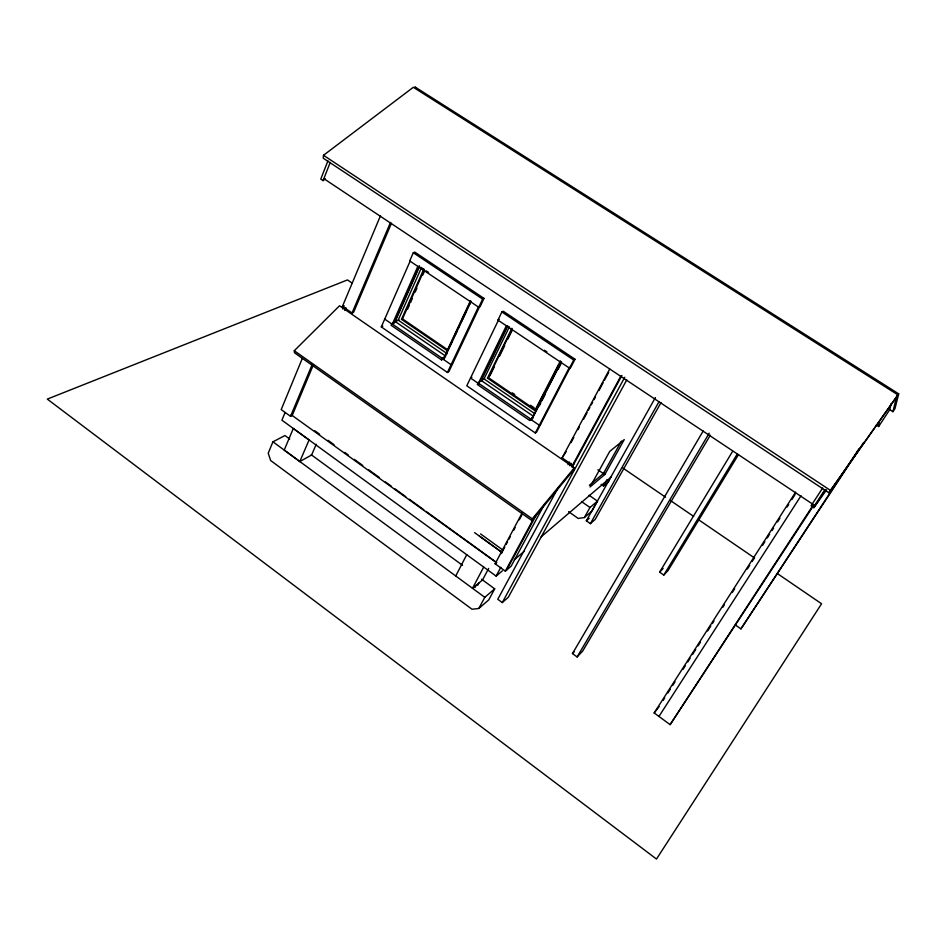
<?xml version="1.0" encoding="UTF-8"?>
<svg xmlns="http://www.w3.org/2000/svg" width="946" height="946" viewBox="0 0 946 946"><rect width="100%" height="100%" fill="white"/><g stroke="black" fill="none" stroke-linecap="round" stroke-linejoin="round"><path stroke-width="1.42" d="M889.205 409.311L892.929 411.687L896.359 397.355L897.92 394.884L413.319 87.28L323.497 155.298L323.225 158.195L828.862 492.748L898.7 393.867L414.963 86.949L417.115 88.924M876.315 425.05L878.633 426.54L879.082 422.141M891.014 403.706L889.855 409.464L878.633 426.54M531.924 520.572L532.291 518.846L574.305 467.809L339.543 305.759L294.277 350.73L294.478 352.752L531.924 520.572L573.844 469.618L574.305 467.809M898.7 393.867L894.963 408.672L892.929 411.687M327.919 160.879L320.765 179.101L323.071 180.639L325.377 178.853M323.071 180.639L330.237 162.416M302.235 358.593L281.199 409.594L290.552 416.335L292.196 415.483L313.469 364.588M289.724 439.039L284.959 435.562L272.933 441.806L268.215 453.193L270.651 460.525L472.03 609.236L478.818 608.467L488.763 599.882L494.699 588.826L481.585 579.248M285.089 412.503L281.908 420.178L496.118 576.102L502.421 570.805M290.552 416.335L312.381 364.021M391.455 223.244L353.603 312.286L352.054 312.972L342.452 306.35L380.469 215.771M342.641 308.964L343.788 306.256M344.852 310.489L346 307.757M352.054 312.972L390.473 222.44M299.811 461.542L309.07 439.961L293.307 428.479L284.214 450.095L299.811 461.542L311.577 455.026L316.236 444.277M413.307 252.736L409.713 260.93L478.759 307.261L480.166 306.563L484.021 298.404L414.821 252.133L413.307 252.736L482.626 299.09L484.021 298.404M479.776 306.291L448.865 371.672L447.434 372.464L381.297 326.914L410.103 261.191M398.905 319.783L391.81 323.698L391.124 325.27L441.557 359.906L444.017 358.581M417.848 266.382L392.259 324.301L384.715 319.121M393.761 323.591L419.35 265.767M394.73 322.527L419.468 266.654M421.348 267.884L398.183 320.115L447.186 353.686M451.821 342.192L447.174 350.588L401.482 319.322L423.773 269.196M401.482 319.322L402.476 318.861L424.175 270.095M407.572 309.188L409.334 305.239M410.505 302.602L412.255 298.652M415.188 292.066L416.95 288.116M422.815 274.955L424.577 271.005M441.557 359.906L442.279 358.345L445.531 356.027L395.18 321.51M447.174 350.588L470.576 300.591M443.378 359.397L470.422 301.656M454.896 335.629L458.585 327.742M461.672 321.167L465.976 311.967M469.05 305.392L470.907 301.455M444.431 358.368L457.486 330.509M458.727 327.86L470.529 302.649M447.434 372.464L478.369 306.989M478.759 307.261L482.626 299.09M497.939 320.126L501.865 311.967L503.248 311.246L575.014 359.232L570.805 367.344L569.527 368.16L497.939 320.126L499.311 319.393M498.329 320.387L466.78 385.779L535.306 432.972L536.595 432.05L570.391 367.072L569.114 367.888L535.306 432.972M484.659 378.495L478.085 382.929L477.328 384.49L529.594 420.391L532.953 418.085M478.333 383.402L506.37 325.779M480.355 381.273L507.103 326.358M481.396 380.197L507.836 325.932M509.386 326.855L483.997 378.885L534.797 413.674M487.474 378.164L488.384 377.62L535.673 409.973L534.809 410.552L487.474 378.164L511.881 328.286M488.384 377.62L512.129 329.113M489.933 375.775L494.427 366.61M499.559 356.122L504.691 345.645M507.896 339.094L512.389 329.929M529.594 420.391L533.402 416.275L481.242 380.517M534.809 410.552L560.399 360.84M536.347 408.66L544.423 392.98M547.793 386.441L558.554 365.534M531.309 419.764L560.883 362.365M532.208 418.593L561.463 361.833M539.326 405.846L540.674 403.244M542.011 400.631L545.369 394.115M558.128 369.366L561.486 362.85M455.736 575.972L466.733 554.699M569.527 368.16L573.749 360.048L575.014 359.232M483.702 567.068L472.503 588.294L482.555 579.957L488.668 568.416M474.963 587.561L476.193 585.243M477.706 585.29L478.936 582.973M544.6 504.064L511.124 566.193L505.353 571.148L495.125 563.781L522.074 513.087M501.321 553.564L504.762 547.072M506.145 544.47L507.529 541.881M508.913 539.279L510.284 536.689M513.737 530.198L515.121 527.596M519.259 519.815L522.026 514.612M478.818 608.467L484.79 597.316L494.699 588.826M496.118 576.102L500.812 567.328M573.832 464.155L572.59 465.136L562.09 457.888L609.732 368.987M566.134 451.715L562.09 457.888M571.017 442.61L573.808 437.407M577.994 429.602L579.39 426.989M583.576 419.184L587.064 412.681M588.459 410.079L589.855 407.478M591.25 404.876L592.645 402.275M594.053 399.661L595.448 397.06M598.936 390.556L603.122 382.752M604.518 380.15L608.704 372.334M505.353 571.148L534.667 516.611L535.98 515.535M506.689 570L536.926 513.784M568.026 464.652L569.421 462.062M569.634 465.763L571.029 463.185M558.034 487.888L497.773 599.291L502.267 602.578L508.321 597.257L626.76 379.914M572.59 465.136L620.718 376.307M572.058 467.43L621.912 375.456M502.267 602.578L624.738 377.277M603.382 473.556L621.439 441.108M604.801 474.525L624.265 439.594L609.732 451.419L590.044 486.965L604.801 474.525L597.872 469.772M568.57 511.644L578.207 518.443L584.356 517.557L589.973 507.505L597.47 501.132L589.027 495.219M601.112 484.328L603.536 486.008L607.119 479.587M661.006 402.618L595.129 519.484L590.375 523.646L586.331 520.808L655.377 397.58M597.47 501.132L591.877 511.1L584.356 517.557M609.662 479.504L608.231 482.058L603.536 486.008M590.375 523.646L658.972 401.754M710.304 435.172L582.641 651.144L577.107 656.95L572.472 653.568L703.197 430.962M577.107 656.95L709.169 433.197M738.507 454.565L668.101 570.473L663.796 575.062L659.634 572.129L732.665 451.242M663.796 575.062L737.123 454.222M828.862 492.748L897.92 394.884M812.898 506.607L670.135 724.648L654.171 712.941L795.633 492.121M663.122 700.407L664.719 697.923M667.9 692.969L670.276 689.244M672.665 685.531L675.042 681.806M682.988 669.413L685.377 665.688M687.766 661.975L690.142 658.25M692.531 654.537L695.712 649.571M698.089 645.858L700.478 642.133M707.632 630.982L710.813 626.015M712.397 623.544L713.994 621.061M722.732 607.427L724.317 604.943M732.263 592.551L734.652 588.826M747.364 568.995L749.752 565.27M752.141 561.557L754.518 557.833M762.464 545.44L764.853 541.715M767.23 538.002L769.618 534.277M772.007 530.564L773.592 528.081M777.565 521.885L779.953 518.16M787.107 507.009L788.692 504.525M791.873 499.571L795.054 494.604M658.948 716.441L801.037 495.739M822.689 487.959L811.065 505.803L813.867 507.671L826.556 489.815M670.135 724.648L812.91 505.46M323.851 178.652L814.636 505.436L825.007 489.531M813.867 507.671L825.515 489.827M735.373 624.975L740.931 628.889L858.933 448.782M863.674 442.385L740.931 628.889M814.636 505.436L815.535 504.277M654.171 712.941L659.149 706.603M659.634 572.129L663.099 568.475M572.472 653.568L574.328 651.64M586.331 520.808L589.204 518.313M514.364 559.725L524.403 551.151M541.136 536.855L611.388 476.831M589.382 485.298L604.021 473.012M495.125 563.781L496.484 562.645M540.604 424.352L539.315 425.262L529.654 418.629M471.912 377.229L470.517 378.033L478.972 383.84M452.531 363.914L451.1 364.707L442.657 358.901M381.297 326.914L382.823 326.204M342.452 306.35L344.025 305.676M323.497 155.298L830.375 490.347M501.865 311.967L573.749 360.048M426.173 270.804L428.573 272.413M420.757 267.245L424.364 269.657M544.482 350.233L546.918 351.877M352.338 283.244L347.466 279.921L47.3 399.106L656.489 859.051L821.577 603.761L777.695 573.784M622.906 468.057L665.57 497.206M670.442 500.529L693.595 516.35M698.479 519.673L754.541 557.974M512.306 392.827L514.73 394.482M530.481 405.243L534.112 407.738M402.476 318.861L448.12 350.079M391.81 323.698L442.279 358.345M478.085 382.929L530.387 418.841M581.506 501.569L589.973 507.505M294.277 350.73L532.291 518.846M480.544 533.899L503.272 550.324M474.608 532.645L502.113 552.511L479.409 536.086M291.226 414.786L495.586 562.007M314.852 430.761L319.642 434.238M328.014 440.304L333.997 444.644M344.77 452.448L348.353 455.05M354.336 459.389L362.708 465.456M368.692 469.795L379.464 477.6M385.436 481.94L391.419 486.279M395.014 488.881L405.775 496.685M409.37 499.287L423.725 509.693M426.114 511.431L496.697 562.61M311.175 454.719L462.523 565.318M272.933 441.806L484.79 597.316"/></g></svg>
